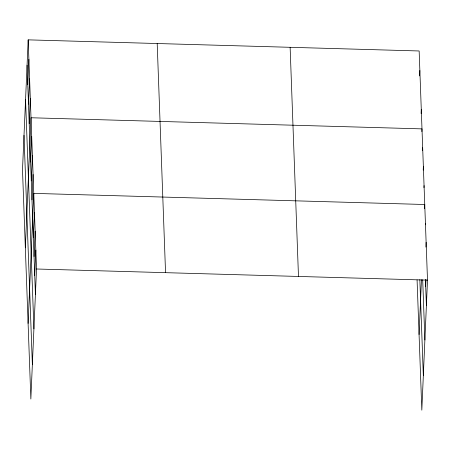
<?xml version="1.0" encoding="UTF-8"?>
<svg xmlns="http://www.w3.org/2000/svg" width="450" height="450" viewBox="0 0 450 450"><rect width="100%" height="100%" fill="white"/><g stroke="black" fill="none" stroke-linecap="round" stroke-linejoin="round"><path stroke-width="0.67" d="M28.176 39.853L22.5 169.881L30.853 399.026L36.529 268.999L28.176 39.853L419.147 50.974L427.5 280.119L421.824 410.147L417.077 279.917M27.782 84.668L28.884 59.327M28.491 104.147L29.599 78.806M29.199 123.621L30.308 98.286M25.341 247.787L31.016 117.759L421.988 128.88L421.869 131.619M30.6 162.006L31.708 136.665M31.286 180.911L32.394 155.571M31.978 199.817L33.086 174.476M28.097 323.409L33.773 193.382L424.744 204.502L424.564 208.609M33.356 237.623L34.464 212.287M34.043 256.528L35.151 231.193M34.734 275.434L35.843 250.093M419.619 75.926L419.856 70.447M421.099 113.513L421.279 109.406M422.556 150.525L422.679 147.786M423.214 170.117L423.366 166.691M423.968 187.65L424.058 185.597M419.068 334.53L421.459 279.743M425.374 224.775L425.436 223.408M425.914 247.106L426.122 242.314M425.706 286.554L426.004 279.709M36.529 268.999L427.5 280.119M425.447 279.551L426.392 305.46M422.691 279.793L424.884 340.009M419.833 279.675L423.332 375.604M290.126 47.301L298.479 276.452M157.196 43.521L165.549 272.672M27.073 65.188L35.421 294.339M25.56 99.737L33.913 328.888M24.008 135.332L32.361 364.483"/></g></svg>
